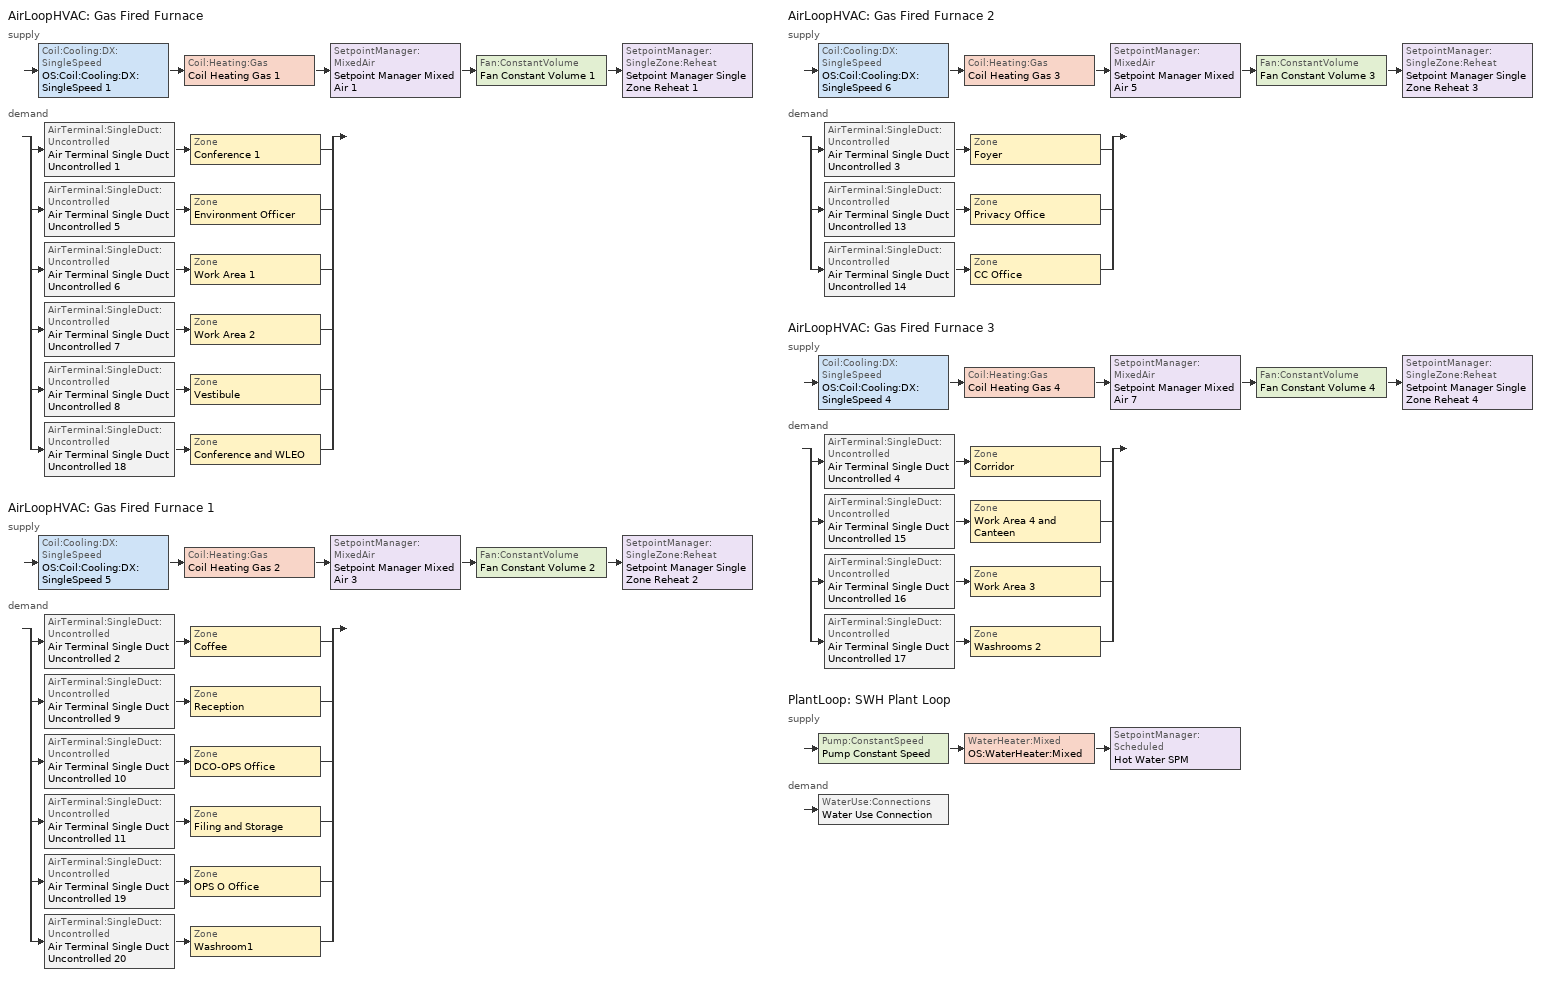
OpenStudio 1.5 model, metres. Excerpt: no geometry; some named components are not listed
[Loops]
AirLoopHVAC 'Gas Fired Furnace'
 supply: Coil:Cooling:DX:SingleSpeed 'OS:Coil:Cooling:DX:SingleSpeed 1' > Coil:Heating:Gas 'Coil Heating Gas 1' > SetpointManager:MixedAir 'Setpoint Manager Mixed Air 1' > Fan:ConstantVolume 'Fan Constant Volume 1' > SetpointManager:SingleZone:Reheat 'Setpoint Manager Single Zone Reheat 1'
 demand: split
  | AirTerminal:SingleDuct:Uncontrolled 'Air Terminal Single Duct Uncontrolled 1' > Zone 'Conference 1'
  | AirTerminal:SingleDuct:Uncontrolled 'Air Terminal Single Duct Uncontrolled 5' > Zone 'Environment Officer'
  | AirTerminal:SingleDuct:Uncontrolled 'Air Terminal Single Duct Uncontrolled 6' > Zone 'Work Area 1'
  | AirTerminal:SingleDuct:Uncontrolled 'Air Terminal Single Duct Uncontrolled 7' > Zone 'Work Area 2'
  | AirTerminal:SingleDuct:Uncontrolled 'Air Terminal Single Duct Uncontrolled 8' > Zone 'Vestibule'
  | AirTerminal:SingleDuct:Uncontrolled 'Air Terminal Single Duct Uncontrolled 18' > Zone 'Conference and WLEO'
AirLoopHVAC 'Gas Fired Furnace 1'
 supply: Coil:Cooling:DX:SingleSpeed 'OS:Coil:Cooling:DX:SingleSpeed 5' > Coil:Heating:Gas 'Coil Heating Gas 2' > SetpointManager:MixedAir 'Setpoint Manager Mixed Air 3' > Fan:ConstantVolume 'Fan Constant Volume 2' > SetpointManager:SingleZone:Reheat 'Setpoint Manager Single Zone Reheat 2'
 demand: split
  | AirTerminal:SingleDuct:Uncontrolled 'Air Terminal Single Duct Uncontrolled 2' > Zone 'Coffee'
  | AirTerminal:SingleDuct:Uncontrolled 'Air Terminal Single Duct Uncontrolled 9' > Zone 'Reception'
  | AirTerminal:SingleDuct:Uncontrolled 'Air Terminal Single Duct Uncontrolled 10' > Zone 'DCO-OPS Office'
  | AirTerminal:SingleDuct:Uncontrolled 'Air Terminal Single Duct Uncontrolled 11' > Zone 'Filing and Storage'
  | AirTerminal:SingleDuct:Uncontrolled 'Air Terminal Single Duct Uncontrolled 19' > Zone 'OPS O Office'
  | AirTerminal:SingleDuct:Uncontrolled 'Air Terminal Single Duct Uncontrolled 20' > Zone 'Washroom1'
AirLoopHVAC 'Gas Fired Furnace 2'
 supply: Coil:Cooling:DX:SingleSpeed 'OS:Coil:Cooling:DX:SingleSpeed 6' > Coil:Heating:Gas 'Coil Heating Gas 3' > SetpointManager:MixedAir 'Setpoint Manager Mixed Air 5' > Fan:ConstantVolume 'Fan Constant Volume 3' > SetpointManager:SingleZone:Reheat 'Setpoint Manager Single Zone Reheat 3'
 demand: split
  | AirTerminal:SingleDuct:Uncontrolled 'Air Terminal Single Duct Uncontrolled 3' > Zone 'Foyer'
  | AirTerminal:SingleDuct:Uncontrolled 'Air Terminal Single Duct Uncontrolled 13' > Zone 'Privacy Office'
  | AirTerminal:SingleDuct:Uncontrolled 'Air Terminal Single Duct Uncontrolled 14' > Zone 'CC Office'
AirLoopHVAC 'Gas Fired Furnace 3'
 supply: Coil:Cooling:DX:SingleSpeed 'OS:Coil:Cooling:DX:SingleSpeed 4' > Coil:Heating:Gas 'Coil Heating Gas 4' > SetpointManager:MixedAir 'Setpoint Manager Mixed Air 7' > Fan:ConstantVolume 'Fan Constant Volume 4' > SetpointManager:SingleZone:Reheat 'Setpoint Manager Single Zone Reheat 4'
 demand: split
  | AirTerminal:SingleDuct:Uncontrolled 'Air Terminal Single Duct Uncontrolled 4' > Zone 'Corridor'
  | AirTerminal:SingleDuct:Uncontrolled 'Air Terminal Single Duct Uncontrolled 15' > Zone 'Work Area 4 and Canteen'
  | AirTerminal:SingleDuct:Uncontrolled 'Air Terminal Single Duct Uncontrolled 16' > Zone 'Work Area 3'
  | AirTerminal:SingleDuct:Uncontrolled 'Air Terminal Single Duct Uncontrolled 17' > Zone 'Washrooms 2'
PlantLoop 'SWH Plant Loop'
 supply: Pump:ConstantSpeed 'Pump Constant Speed' > WaterHeater:Mixed 'OS:WaterHeater:Mixed' > SetpointManager:Scheduled 'Hot Water SPM'
 demand: WaterUse:Connections 'Water Use Connection'
[Sizing:Zone] Zone Cooling Design Supply Air Temperature {C}=14; Zone Heating Design Supply Air Temperature {C}=40; Zone Cooling Design Supply Air Humidity Ratio {kg-H2O/kg-air}=0.0085; Zone Heating Design Supply Air Humidity Ratio {kg-H2O/kg-air}=0.008; Heating Design Air Flow Method=DesignDay
Conference 1; Environment Officer; Work Area 1; Work Area 2; Conference and WLEO; Vestibule; Reception; Washroom1; Coffee; DCO-OPS Office; Filing and Storage; OPS O Office; Foyer; Privacy Office; CC Office; Work Area 3; Work Area 4 and Canteen; Washrooms 2; Corridor; Furnace Room 2
[Zone equipment]
Conference 1: Air Terminal Single Duct Uncontrolled 1
Environment Officer: Air Terminal Single Duct Uncontrolled 5
Work Area 1: Air Terminal Single Duct Uncontrolled 6
Work Area 2: Air Terminal Single Duct Uncontrolled 7
Conference and WLEO: Air Terminal Single Duct Uncontrolled 18
Vestibule: Air Terminal Single Duct Uncontrolled 8, Unit Heater CV - Electric 1
Reception: Air Terminal Single Duct Uncontrolled 9
Washroom1: Air Terminal Single Duct Uncontrolled 20, Fan Zone Exhaust
Coffee: Air Terminal Single Duct Uncontrolled 2
DCO-OPS Office: Air Terminal Single Duct Uncontrolled 10
Filing and Storage: Air Terminal Single Duct Uncontrolled 11
OPS O Office: Air Terminal Single Duct Uncontrolled 19
Foyer: Air Terminal Single Duct Uncontrolled 3, Unit Heater CV - Electric
Privacy Office: Air Terminal Single Duct Uncontrolled 13
CC Office: Air Terminal Single Duct Uncontrolled 14
Work Area 3: Air Terminal Single Duct Uncontrolled 16
Work Area 4 and Canteen: Air Terminal Single Duct Uncontrolled 15
Washrooms 2: Air Terminal Single Duct Uncontrolled 17, Fan Zone Exhaust 1
Corridor: Air Terminal Single Duct Uncontrolled 4
[AirLoopHVAC] Design Supply Air Flow Rate {m3/s}=AutoSize
Gas Fired Furnace; Gas Fired Furnace 1; Gas Fired Furnace 2; Gas Fired Furnace 3
[Sizing:System] Type of Load to Size On=Sensible; Design Outdoor Air Flow Rate {m3/s}=Autosize; Minimum System Air Flow Ratio=1; Preheat Design Temperature {C}=7; Preheat Design Humidity Ratio {kg-H2O/kg-Air}=0.008; Precool Design Temperature {C}=12.8; Precool Design Humidity Ratio {kg-H2O/kg-Air}=0.008; Central Cooling Design Supply Air Temperature {C}=12.8; Central Heating Design Supply Air Temperature {C}=40; Sizing Option=NonCoincident; 100% Outdoor Air in Cooling=Yes; 100% Outdoor Air in Heating=Yes; Central Cooling Design Supply Air Humidity Ratio {kg-H2O/kg-Air}=0.0085; Central Heating Design Supply Air Humidity Ratio {kg-H2O/kg-Air}=0.008; Cooling Design Air Flow Method=DesignDay; Cooling Design Air Flow Rate {m3/s}=0; Heating Design Air Flow Method=DesignDay; Heating Design Air Flow Rate {m3/s}=0; System Outdoor Air Method=ZoneSum
Gas Fired Furnace; Gas Fired Furnace 1; Gas Fired Furnace 2; Gas Fired Furnace 3
[Fan:ConstantVolume] Maximum Flow Rate {m3/s}=AutoSize
Name | Availability Schedule | Pressure Rise {Pa}
Fan Constant Volume 1; Fan Constant Volume 2; Fan Constant Volume 3; Fan Constant Volume 4 | Always On Discrete | 500
Unit Heater CV Fan; Unit Heater CV Fan 1 | Always On Discrete 1
[Coil:Heating:Gas] Availability Schedule=Always On Discrete; Gas Burner Efficiency=0.8; Nominal Capacity {W}=AutoSize; Parasitic Electric Load {W}=0; Parasitic Gas Load {W}=0
Coil Heating Gas 1; Coil Heating Gas 2; Coil Heating Gas 3; Coil Heating Gas 4
[SetpointManager:SingleZone:Reheat] Minimum Supply Air Temperature {C}=14; Maximum Supply Air Temperature {C}=44
Name | Control Zone
Setpoint Manager Single Zone Reheat 1 | Conference 1
Setpoint Manager Single Zone Reheat 2 | DCO-OPS Office
Setpoint Manager Single Zone Reheat 3 | Privacy Office
Setpoint Manager Single Zone Reheat 4 | Work Area 3
[AirTerminal:SingleDuct:Uncontrolled] Availability Schedule=Always On Discrete; Maximum Air Flow Rate {m3/s}=AutoSize
Air Terminal Single Duct Uncontrolled 1; Air Terminal Single Duct Uncontrolled 2; Air Terminal Single Duct Uncontrolled 3; Air Terminal Single Duct Uncontrolled 4; Air Terminal Single Duct Uncontrolled 5; Air Terminal Single Duct Uncontrolled 6; Air Terminal Single Duct Uncontrolled 7; Air Terminal Single Duct Uncontrolled 8; Air Terminal Single Duct Uncontrolled 9; Air Terminal Single Duct Uncontrolled 10; Air Terminal Single Duct Uncontrolled 11; Air Terminal Single Duct Uncontrolled 13; Air Terminal Single Duct Uncontrolled 14; Air Terminal Single Duct Uncontrolled 15; Air Terminal Single Duct Uncontrolled 16; Air Terminal Single Duct Uncontrolled 17; Air Terminal Single Duct Uncontrolled 18; Air Terminal Single Duct Uncontrolled 19; Air Terminal Single Duct Uncontrolled 20
[PlantLoop]
SWH Plant Loop: Plant Loop Volume {m3}=Autocalculate
[Sizing:Plant]
SWH Plant Loop: Loop Type=Heating; Design Loop Exit Temperature {C}=82; Loop Design Temperature Difference {deltaC}=11
[WaterHeater:Mixed]
OS:WaterHeater:Mixed: Tank Volume {m3}=0.3785; Setpoint Temperature Schedule=Water Heater Setpoint Temperature; Deadband Temperature Difference {deltaC}=2; Maximum Temperature Limit {C}=82.22; Heater Control Type=Cycle; Heater Maximum Capacity {W}=845000; Heater Fuel Type=Electricity; Heater Thermal Efficiency=1; Off Cycle Parasitic Fuel Consumption Rate {W}=20; Off Cycle Parasitic Fuel Type=Electricity; Off Cycle Parasitic Heat Fraction to Tank=0.8; On Cycle Parasitic Fuel Type=Electricity; Ambient Temperature Indicator=ThermalZone; Ambient Temperature Schedule=Water Heater Ambient Temperature; Ambient Temperature Thermal Zone=Furnace Room 2; Off Cycle Loss Coefficient to Ambient Temperature {W/K}=6; On Cycle Loss Coefficient to Ambient Temperature {W/K}=6; Use Side Effectiveness=1; Source Side Effectiveness=1; Use Side Design Flow Rate {m3/s}=autosize; Source Side Design Flow Rate {m3/s}=autosize; Indirect Water Heating Recovery Time {hr}=1.5
[Pump:ConstantSpeed]
Pump Constant Speed: Rated Flow Rate {m3/s}=autosize; Rated Pump Head {Pa}=179352; Rated Power Consumption {W}=autosize; Motor Efficiency=0.9; Fraction of Motor Inefficiencies to Fluid Stream=0; Pump Control Type=Intermittent
[SetpointManager:Scheduled]
Hot Water SPM: Control Variable=Temperature; Schedule=Hot Water Temperature
[WaterUse:Connections]
Water Use Connection: Water Use Equipment Name 1=Bathroom Sink
[WaterUse:Equipment]
Bathroom Sink: Water Use Equipment Definition=B096 Peak SWH Flow; Space=Space 105; Flow Rate Fraction Schedule=MNECB-A-HW
[WaterUse:Equipment:Definition]
B096 Peak SWH Flow: Peak Flow Rate {m3/s}=5.328e-06
[ZoneHVAC:UnitHeater] Availability Schedule=Always On Discrete 1; Maximum Supply Air Flow Rate {m3/s}=AutoSize; Fan Control Type=OnOff; Maximum Hot Water Flow Rate {m3/s}=AutoSize; Minimum Hot Water Flow Rate {m3/s}=0; Heating Convergence Tolerance=0.001
Name | Supply Air Fan | Heating Coil
Unit Heater CV - Electric | Unit Heater CV Fan | Unit Heater Electric Coil
Unit Heater CV - Electric 1 | Unit Heater CV Fan 1 | Unit Heater Electric Coil 1
[Coil:Heating:Electric] Availability Schedule=Always On Discrete 1
Unit Heater Electric Coil; Unit Heater Electric Coil 1
[Coil:Cooling:DX:SingleSpeed] Availability Schedule=Always On Discrete 1; Rated Total Cooling Capacity {W}=Autosize; Rated Sensible Heat Ratio=Autosize; Rated COP {W/W}=3; Rated Air Flow Rate {m3/s}=Autosize; Rated Evaporator Fan Power Per Volume Flow Rate {W/(m3/s)}=773.3; Condenser Type=AirCooled; Evaporative Condenser Effectiveness=0; Evaporative Condenser Air Flow Rate {m3/s}=Autosize; Evaporative Condenser Pump Rated Power Consumption {W}=Autosize; Crankcase Heater Capacity {W}=0; Maximum Outdoor Dry-Bulb Temperature for Crankcase Heater Operation {C}=0; Basin Heater Capacity {W/K}=0; Basin Heater Setpoint Temperature {C}=10
Name | Total Cooling Capacity Function of Temperature Curve | Total Cooling Capacity Function of Flow Fraction Curve | Energy Input Ratio Function of Temperature Curve | Energy Input Ratio Function of Flow Fraction Curve | Part Load Fraction Correlation Curve
OS:Coil:Cooling:DX:SingleSpeed 4 | OS:Curve:Biquadratic 7 | OS:Curve:Quadratic 10 | OS:Curve:Biquadratic 8 | OS:Curve:Quadratic 11 | OS:Curve:Quadratic 12
OS:Coil:Cooling:DX:SingleSpeed 1 | OS:Curve:Biquadratic 1 | OS:Curve:Quadratic 1 | OS:Curve:Biquadratic 2 | OS:Curve:Quadratic 2 | OS:Curve:Quadratic 3
OS:Coil:Cooling:DX:SingleSpeed 5 | OS:Curve:Biquadratic 9 | OS:Curve:Quadratic 13 | OS:Curve:Biquadratic 10 | OS:Curve:Quadratic 14 | OS:Curve:Quadratic 15
OS:Coil:Cooling:DX:SingleSpeed 6 | OS:Curve:Biquadratic 11 | OS:Curve:Quadratic 16 | OS:Curve:Biquadratic 12 | OS:Curve:Quadratic 17 | OS:Curve:Quadratic 18
[Fan:ZoneExhaust] Availability Schedule=Always On; Fan Efficiency=0.6; Pressure Rise {Pa}=2539; Maximum Flow Rate {m3/s}=0.0472; System Availability Manager Coupling Mode=Decoupled; Balanced Exhaust Fraction Schedule=Always On
Fan Zone Exhaust; Fan Zone Exhaust 1
[Schedule:Constant] Value=1
Always On Discrete; Always On Discrete 1
[Schedule:Ruleset]
Name | Default Day Schedule | Summer Design Day Schedule | Winter Design Day Schedule
Always On | Always On Default Schedule | Always On Summer Design Day | Always On Winter Design Day
MNECB-A-HW | Schedule Day 8
Water Heater Setpoint Temperature | Water Heater Setpoint Temperature Default
Water Heater Ambient Temperature | Water Heater Ambient Temperature Default
Hot Water Temperature | Hot Water Temperature Default | Hot Water Temperature Summer Design Day | Hot Water Temperature Winter Design Day
[Schedule:Day]
Always On Default Schedule; Always On Winter Design Day; Always On Summer Design Day: 24, 0, 1
Schedule Day 8: 24, 0, 0
sunMNECB-A-HW 1; satMNECB-A-HW 1: 1, 0, 0.05, 2, 0, 0.05, 3, 0, 0.05, 4, 0, 0.05, 5, 0, 0.05, 6, 0, 0.05, 7, 0, 0.05, 8, 0, 0.05, 9, 0, 0.05, 10, 0, 0.05, 11, 0, 0.05, 12, 0, 0.05, 13, 0, 0.05, 14, 0, 0.05, 15, 0, 0.05, 16, 0, 0.05, 17, 0, 0.05, 18, 0, 0.05, 19, 0, 0.05, 20, 0, 0.05, 21, 0, 0.05, 22, 0, 0.05, 23, 0, 0.05, 24, 0, 0.05
wkdMNECB-A-HW 1: 1, 0, 0.05, 2, 0, 0.05, 3, 0, 0.05, 4, 0, 0.05, 5, 0, 0.05, 6, 0, 0.05, 7, 0, 0.05, 8, 0, 0.1, 9, 0, 0.5, 10, 0, 0.5, 11, 0, 0.9, 12, 0, 0.9, 13, 0, 0.9, 14, 0, 0.9, 15, 0, 0.9, 16, 0, 0.9, 17, 0, 0.7, 18, 0, 0.5, 19, 0, 0.3, 20, 0, 0.2, 21, 0, 0.2, 22, 0, 0.2, 23, 0, 0.05, 24, 0, 0.05
Water Heater Setpoint Temperature Default: 24, 0, 82
Water Heater Ambient Temperature Default: 24, 0, 22
Hot Water Temperature Default; Hot Water Temperature Summer Design Day; Hot Water Temperature Winter Design Day: 24, 0, 67
[Schedule:Rule] Schedule Ruleset=MNECB-A-HW; Date Specification Type=DateRange; Start Month=1; Start Day=1; End Month=12; End Day=31
Name | Rule Order | Day Schedule | Apply Sunday | Apply Monday | Apply Tuesday | Apply Wednesday | Apply Thursday | Apply Friday | Apply Saturday
sunMNECB-A-HWrule | 0 | sunMNECB-A-HW 1 | Yes | No | No | No | No | No | No
satMNECB-A-HWrule | 1 | satMNECB-A-HW 1 | No | No | No | No | No | No | Yes
wkdMNECB-A-HW rule | 2 | wkdMNECB-A-HW 1 | No | Yes | Yes | Yes | Yes | Yes | No
[Curve:Biquadratic] Minimum Value of x {BasedOnField A2}=17; Maximum Value of x {BasedOnField A2}=22; Minimum Value of y {BasedOnField A3}=13; Maximum Value of y {BasedOnField A3}=46
Name | Coefficient1 Constant | Coefficient2 x | Coefficient3 x**2 | Coefficient4 y | Coefficient5 y**2 | Coefficient6 x*y
OS:Curve:Biquadratic 7; OS:Curve:Biquadratic 1; OS:Curve:Biquadratic 9; OS:Curve:Biquadratic 11 | 0.42415 | 0.04426 | -0.00042 | 0.00333 | -8e-05 | -0.00021
OS:Curve:Biquadratic 8; OS:Curve:Biquadratic 2; OS:Curve:Biquadratic 10; OS:Curve:Biquadratic 12 | 1.23649 | -0.02431 | 0.00057 | -0.01434 | 0.00063 | -0.00038
[Curve:Quadratic]
Name | Coefficient1 Constant | Coefficient2 x | Coefficient3 x**2 | Minimum Value of x {BasedOnField A2} | Maximum Value of x {BasedOnField A2}
OS:Curve:Quadratic 10; OS:Curve:Quadratic 1; OS:Curve:Quadratic 13; OS:Curve:Quadratic 16 | 0.77136 | 0.34053 | -0.11088 | 0.75918 | 1.13877
OS:Curve:Quadratic 11; OS:Curve:Quadratic 2; OS:Curve:Quadratic 14; OS:Curve:Quadratic 17 | 1.2055 | -0.32953 | 0.12308 | 0.75918 | 1.13877
OS:Curve:Quadratic 12; OS:Curve:Quadratic 3; OS:Curve:Quadratic 15; OS:Curve:Quadratic 18 | 0.771 | 0.229 | 0 | 0 | 1
